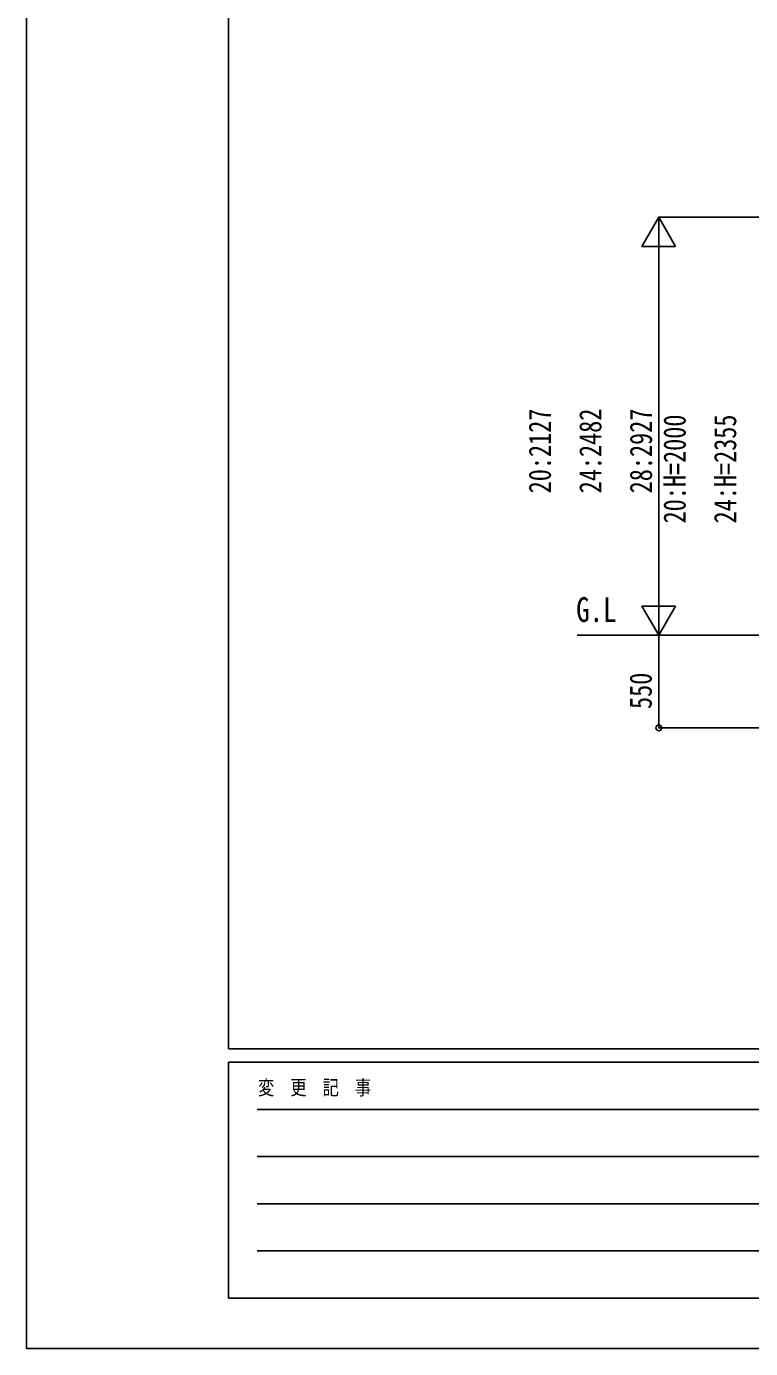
# Model space of a CAD drawing. Units: millimetres, scale not verified. Extents: x -16820 to 16820, y -11880 to 11880.
# Drawn here: x -16820 to -12522, y -11880 to -4028 of the extents above; entities that cross this region are included whole.
import ezdxf
from ezdxf.enums import TextEntityAlignment as Align

# ---------------------------------------------------------------- set-up
doc = ezdxf.new("R2010")
doc.units = ezdxf.units.MM
doc.header["$LTSCALE"] = 40
for name, color, linetype in [('0-2_USER1', 3, 'Continuous'), ('0-5_YKK_A1', 4, 'Continuous'), ('0-6_YKK_D', 6, 'Continuous'), ('0-7_YKK_ZWAK', 7, 'Continuous')]:
    doc.layers.add(name, color=color, linetype=linetype)
doc.styles.add('ＭＳ ゴシック', font='')
doc.styles.get('ＭＳ ゴシック').set_extended_font_data('MS Gothic')

msp = doc.modelspace()

# ---------------------------------------------------------------- linework, layer by layer
at = {"layer": '0-5_YKK_A1'}
msp.add_line((-13551.01, -7643.62), (-11926.24, -7643.62), dxfattribs=at)
at = {"layer": '0-6_YKK_D'}
for p, q in [((-13066.68, -5161.54), (-13166.68, -5334.75)), ((-11939.88, -5161.54), (-13067.68, -5161.54)), ((-13066.68, -5161.54), (-12966.68, -5334.75)), ((-13066.68, -5161.54), (-13066.68, -5507.95)), ((-13166.68, -5334.75), (-12966.68, -5334.75)), ((-13066.68, -5361.54), (-13066.68, -7443.62)), ((-13066.68, -7643.62), (-13066.68, -7297.21)), ((-13066.68, -7643.62), (-13166.68, -7470.41)), ((-12966.68, -7470.41), (-13166.68, -7470.41)), ((-13066.68, -7643.62), (-12966.68, -7470.41)), ((-12282.24, -7643.56), (-13067.68, -7643.56)), ((-12166.24, -7643.62), (-13067.68, -7643.62)), ((-13066.68, -7643.56), (-13066.68, -8193.56)), ((-12282.24, -8193.56), (-13067.68, -8193.56))]:
    msp.add_line(p, q, dxfattribs=at)
msp.add_circle((-13066.68, -8193.56), 17, dxfattribs=at)
at = {"layer": '0-7_YKK_ZWAK'}
for p, q in [((-15619.92, -10100), (-15619.92, 11100)), ((15580.08, -10100), (-15619.92, -10100)), ((-5219.92, -10180), (-15619.92, -10180)), ((-15619.92, -11580), (-15619.92, -10180)), ((-15449.92, -10460), (-5419.92, -10460)), ((-15449.92, -10740), (-5419.92, -10740)), ((-15449.92, -11020), (-5419.92, -11020)), ((-15449.92, -11300), (-5419.92, -11300)), ((-15619.92, -11580), (-5219.92, -11580))]:
    msp.add_line(p, q, dxfattribs=at)
msp.add_lwpolyline([(-16820, -11880), (16820, -11880), (16820, 11880), (-16820, 11880)], close=True, dxfattribs=at)

# ---------------------------------------------------------------- texts
at = {"layer": '0-2_USER1', "style": 'ＭＳ ゴシック', "width": 0.8}
msp.add_text('G.L', height=146.6, dxfattribs=at).set_placement((-13557.15, -7608.49), align=Align.BOTTOM_LEFT)
at = {"layer": '0-6_YKK_D', "style": 'ＭＳ ゴシック', "width": 0.8}
for s, p in [('20:2127', (-13667.68, -6800.98)), ('24:2482', (-13367.68, -6800.98)), ('28:2927', (-13067.68, -6800.98)), ('20:H=2000', (-12867.68, -6979.72)), ('24:H=2355', (-12567.68, -6979.72)), ('550', (-13068.91, -8081.76))]:
    msp.add_text(s, height=132, rotation=90, dxfattribs=at).set_placement(p, align=Align.BOTTOM_LEFT)
at = {"layer": '0-7_YKK_ZWAK', "style": 'ＭＳ ゴシック', "width": 0.8}
msp.add_text('変  更  記  事', height=87.98, dxfattribs=at).set_placement((-15445.24, -10400), align=Align.BOTTOM_LEFT)

doc.saveas('drawing.dxf')
